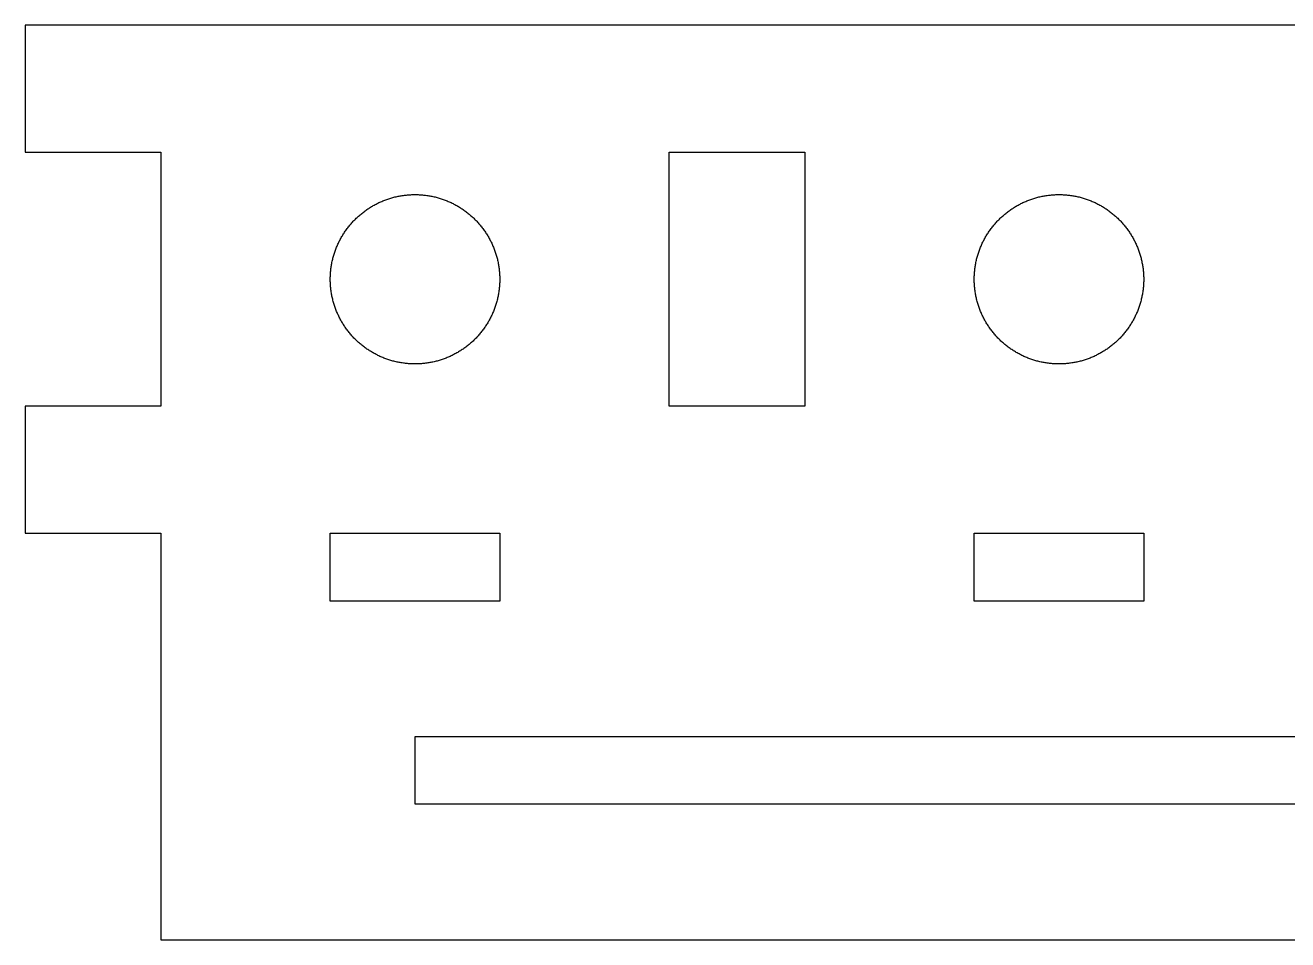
# Model space of a CAD drawing. Header units: metres. Extents: x -160 to 479, y -45 to 506.
# Drawn here: x -160 to -85.5, y 75 to 129 of the extents above; entities that cross this region are included whole.
import ezdxf

# ---------------------------------------------------------------- set-up
doc = ezdxf.new("R2010")
doc.units = ezdxf.units.M

msp = doc.modelspace()

# ---------------------------------------------------------------- linework, layer by layer
for p, q in [((152, 129), (-160, 129)), ((-160, 129), (-160, 121.5)), ((-160, 121.5), (-152, 121.5)), ((-152, 121.5), (-152, 106.5)), ((-122, 106.5), (-122, 121.5)), ((-122, 121.5), (-114, 121.5)), ((-114, 121.5), (-114, 106.5)), ((-139.298, 118.441), (-139.242, 118.469)), ((-139.242, 118.469), (-139.186, 118.497)), ((-139.186, 118.497), (-139.129, 118.524)), ((-139.129, 118.524), (-139.072, 118.551)), ((-139.072, 118.551), (-139.015, 118.576)), ((-139.015, 118.576), (-138.957, 118.601)), ((-138.957, 118.601), (-138.899, 118.625)), ((-138.899, 118.625), (-138.841, 118.649)), ((-138.841, 118.649), (-138.782, 118.672)), ((-138.782, 118.672), (-138.723, 118.694)), ((-138.723, 118.694), (-138.664, 118.715)), ((-138.664, 118.715), (-138.605, 118.735)), ((-138.605, 118.735), (-138.545, 118.755)), ((-138.545, 118.755), (-138.485, 118.774)), ((-138.485, 118.774), (-138.425, 118.793)), ((-138.425, 118.793), (-138.365, 118.81)), ((-138.365, 118.81), (-138.304, 118.827)), ((-138.304, 118.827), (-138.243, 118.843)), ((-138.243, 118.843), (-138.182, 118.858)), ((-138.182, 118.858), (-138.121, 118.873)), ((-138.121, 118.873), (-138.06, 118.886)), ((-138.06, 118.886), (-137.999, 118.899)), ((-137.999, 118.899), (-137.937, 118.911)), ((-137.937, 118.911), (-137.875, 118.923)), ((-137.875, 118.923), (-137.813, 118.933)), ((-137.813, 118.933), (-137.751, 118.943)), ((-137.751, 118.943), (-137.689, 118.952)), ((-137.689, 118.952), (-137.627, 118.961)), ((-137.627, 118.961), (-137.564, 118.968)), ((-137.564, 118.968), (-137.502, 118.975)), ((-137.502, 118.975), (-137.439, 118.981)), ((-137.439, 118.981), (-137.377, 118.986)), ((-137.377, 118.986), (-137.314, 118.99)), ((-137.314, 118.99), (-137.251, 118.994)), ((-137.251, 118.994), (-137.188, 118.996)), ((-137.188, 118.996), (-137.126, 118.998)), ((-137.126, 118.998), (-137.063, 119)), ((-137.063, 119), (-137, 119)), ((-137, 119), (-136.937, 119)), ((-136.937, 119), (-136.874, 118.998)), ((-136.874, 118.998), (-136.812, 118.996)), ((-136.812, 118.996), (-136.749, 118.994)), ((-136.749, 118.994), (-136.686, 118.99)), ((-136.686, 118.99), (-136.623, 118.986)), ((-136.623, 118.986), (-136.561, 118.981)), ((-136.561, 118.981), (-136.498, 118.975)), ((-136.498, 118.975), (-136.436, 118.968)), ((-136.436, 118.968), (-136.373, 118.961)), ((-136.373, 118.961), (-136.311, 118.952)), ((-136.311, 118.952), (-136.249, 118.943)), ((-136.249, 118.943), (-136.187, 118.933)), ((-136.187, 118.933), (-136.125, 118.923)), ((-136.125, 118.923), (-136.063, 118.911)), ((-136.063, 118.911), (-136.001, 118.899)), ((-136.001, 118.899), (-135.94, 118.886)), ((-135.94, 118.886), (-135.879, 118.873)), ((-135.879, 118.873), (-135.818, 118.858)), ((-135.818, 118.858), (-135.757, 118.843)), ((-135.757, 118.843), (-135.696, 118.827)), ((-135.696, 118.827), (-135.635, 118.81)), ((-135.635, 118.81), (-135.575, 118.793)), ((-135.575, 118.793), (-135.515, 118.774)), ((-135.515, 118.774), (-135.455, 118.755)), ((-135.455, 118.755), (-135.395, 118.735)), ((-135.395, 118.735), (-135.336, 118.715)), ((-135.336, 118.715), (-135.277, 118.694)), ((-135.277, 118.694), (-135.218, 118.672)), ((-135.218, 118.672), (-135.159, 118.649)), ((-135.159, 118.649), (-135.101, 118.625)), ((-135.101, 118.625), (-135.043, 118.601)), ((-135.043, 118.601), (-134.985, 118.576)), ((-134.985, 118.576), (-134.928, 118.551)), ((-134.928, 118.551), (-134.871, 118.524)), ((-134.871, 118.524), (-134.814, 118.497)), ((-134.814, 118.497), (-134.758, 118.469)), ((-134.758, 118.469), (-134.702, 118.441)), ((-101.298, 118.441), (-101.242, 118.469)), ((-101.242, 118.469), (-101.186, 118.497)), ((-101.186, 118.497), (-101.129, 118.524)), ((-101.129, 118.524), (-101.072, 118.551)), ((-101.072, 118.551), (-101.015, 118.576)), ((-101.015, 118.576), (-100.957, 118.601)), ((-100.957, 118.601), (-100.899, 118.625)), ((-100.899, 118.625), (-100.841, 118.649)), ((-100.841, 118.649), (-100.782, 118.672)), ((-100.782, 118.672), (-100.723, 118.694)), ((-100.723, 118.694), (-100.664, 118.715)), ((-100.664, 118.715), (-100.605, 118.735)), ((-100.605, 118.735), (-100.545, 118.755)), ((-100.545, 118.755), (-100.485, 118.774)), ((-100.485, 118.774), (-100.425, 118.793)), ((-100.425, 118.793), (-100.365, 118.81)), ((-100.365, 118.81), (-100.304, 118.827)), ((-100.304, 118.827), (-100.243, 118.843)), ((-100.243, 118.843), (-100.182, 118.858)), ((-100.182, 118.858), (-100.121, 118.873)), ((-100.121, 118.873), (-100.06, 118.886)), ((-100.06, 118.886), (-99.9985, 118.899)), ((-99.9985, 118.899), (-99.9369, 118.911)), ((-99.9369, 118.911), (-99.8751, 118.923)), ((-99.8751, 118.923), (-99.8132, 118.933)), ((-99.8132, 118.933), (-99.7511, 118.943)), ((-99.7511, 118.943), (-99.6889, 118.952)), ((-99.6889, 118.952), (-99.6267, 118.961)), ((-99.6267, 118.961), (-99.5643, 118.968)), ((-99.5643, 118.968), (-99.5018, 118.975)), ((-99.5018, 118.975), (-99.4393, 118.981)), ((-99.4393, 118.981), (-99.3766, 118.986)), ((-99.3766, 118.986), (-99.3139, 118.99)), ((-99.3139, 118.99), (-99.2512, 118.994)), ((-99.2512, 118.994), (-99.1884, 118.996)), ((-99.1884, 118.996), (-99.1256, 118.998)), ((-99.1256, 118.998), (-99.0628, 119)), ((-99.0628, 119), (-99, 119)), ((-99, 119), (-98.9372, 119)), ((-98.9372, 119), (-98.8743, 118.998)), ((-98.8743, 118.998), (-98.8115, 118.996)), ((-98.8115, 118.996), (-98.7488, 118.994)), ((-98.7488, 118.994), (-98.686, 118.99)), ((-98.686, 118.99), (-98.6234, 118.986)), ((-98.6234, 118.986), (-98.5607, 118.981)), ((-98.5607, 118.981), (-98.4982, 118.975)), ((-98.4982, 118.975), (-98.4357, 118.968)), ((-98.4357, 118.968), (-98.3733, 118.961)), ((-98.3733, 118.961), (-98.311, 118.952)), ((-98.311, 118.952), (-98.2489, 118.943)), ((-98.2489, 118.943), (-98.1868, 118.933)), ((-98.1868, 118.933), (-98.1249, 118.923)), ((-98.1249, 118.923), (-98.0631, 118.911)), ((-98.0631, 118.911), (-98.0014, 118.899)), ((-98.0014, 118.899), (-97.94, 118.886)), ((-97.94, 118.886), (-97.8786, 118.873)), ((-97.8786, 118.873), (-97.8175, 118.858)), ((-97.8175, 118.858), (-97.7565, 118.843)), ((-97.7565, 118.843), (-97.6958, 118.827)), ((-97.6958, 118.827), (-97.6352, 118.81)), ((-97.6352, 118.81), (-97.5749, 118.793)), ((-97.5749, 118.793), (-97.5148, 118.774)), ((-97.5148, 118.774), (-97.4549, 118.755)), ((-97.4549, 118.755), (-97.3953, 118.735)), ((-97.3953, 118.735), (-97.3359, 118.715)), ((-97.3359, 118.715), (-97.2768, 118.694)), ((-97.2768, 118.694), (-97.2179, 118.672)), ((-97.2179, 118.672), (-97.1594, 118.649)), ((-97.1594, 118.649), (-97.1011, 118.625)), ((-97.1011, 118.625), (-97.0431, 118.601)), ((-97.0431, 118.601), (-96.9855, 118.576)), ((-96.9855, 118.576), (-96.9281, 118.551)), ((-96.9281, 118.551), (-96.8711, 118.524)), ((-96.8711, 118.524), (-96.8144, 118.497)), ((-96.8144, 118.497), (-96.7581, 118.469)), ((-96.7581, 118.469), (-96.7021, 118.441)), ((-140.377, 117.688), (-140.33, 117.73)), ((-140.33, 117.73), (-140.283, 117.771)), ((-140.283, 117.771), (-140.235, 117.812)), ((-140.235, 117.812), (-140.187, 117.853)), ((-140.187, 117.853), (-140.138, 117.892)), ((-140.138, 117.892), (-140.089, 117.931)), ((-140.089, 117.931), (-140.04, 117.97)), ((-140.04, 117.97), (-139.99, 118.008)), ((-139.99, 118.008), (-139.939, 118.045)), ((-139.939, 118.045), (-139.888, 118.082)), ((-139.888, 118.082), (-139.836, 118.118)), ((-139.836, 118.118), (-139.784, 118.153)), ((-139.784, 118.153), (-139.732, 118.188)), ((-139.732, 118.188), (-139.679, 118.222)), ((-139.679, 118.222), (-139.626, 118.255)), ((-139.626, 118.255), (-139.572, 118.288)), ((-139.572, 118.288), (-139.518, 118.32)), ((-139.518, 118.32), (-139.464, 118.351)), ((-139.464, 118.351), (-139.409, 118.382)), ((-139.409, 118.382), (-139.354, 118.411)), ((-139.354, 118.411), (-139.298, 118.441)), ((-134.702, 118.441), (-134.646, 118.411)), ((-134.646, 118.411), (-134.591, 118.382)), ((-134.591, 118.382), (-134.536, 118.351)), ((-134.536, 118.351), (-134.482, 118.32)), ((-134.482, 118.32), (-134.428, 118.288)), ((-134.428, 118.288), (-134.374, 118.255)), ((-134.374, 118.255), (-134.321, 118.222)), ((-134.321, 118.222), (-134.268, 118.188)), ((-134.268, 118.188), (-134.216, 118.153)), ((-134.216, 118.153), (-134.164, 118.118)), ((-134.164, 118.118), (-134.112, 118.082)), ((-134.112, 118.082), (-134.061, 118.045)), ((-134.061, 118.045), (-134.01, 118.008)), ((-134.01, 118.008), (-133.96, 117.97)), ((-133.96, 117.97), (-133.911, 117.931)), ((-133.911, 117.931), (-133.862, 117.892)), ((-133.862, 117.892), (-133.813, 117.853)), ((-133.813, 117.853), (-133.765, 117.812)), ((-133.765, 117.812), (-133.717, 117.771)), ((-133.717, 117.771), (-133.67, 117.73)), ((-133.67, 117.73), (-133.623, 117.688)), ((-102.377, 117.688), (-102.33, 117.73)), ((-102.33, 117.73), (-102.283, 117.771)), ((-102.283, 117.771), (-102.235, 117.812)), ((-102.235, 117.812), (-102.187, 117.853)), ((-102.187, 117.853), (-102.138, 117.892)), ((-102.138, 117.892), (-102.089, 117.931)), ((-102.089, 117.931), (-102.04, 117.97)), ((-102.04, 117.97), (-101.99, 118.008)), ((-101.99, 118.008), (-101.939, 118.045)), ((-101.939, 118.045), (-101.888, 118.082)), ((-101.888, 118.082), (-101.836, 118.118)), ((-101.836, 118.118), (-101.784, 118.153)), ((-101.784, 118.153), (-101.732, 118.188)), ((-101.732, 118.188), (-101.679, 118.222)), ((-101.679, 118.222), (-101.626, 118.255)), ((-101.626, 118.255), (-101.572, 118.288)), ((-101.572, 118.288), (-101.518, 118.32)), ((-101.518, 118.32), (-101.464, 118.351)), ((-101.464, 118.351), (-101.409, 118.382)), ((-101.409, 118.382), (-101.354, 118.411)), ((-101.354, 118.411), (-101.298, 118.441)), ((-96.7021, 118.441), (-96.6465, 118.411)), ((-96.6465, 118.411), (-96.5912, 118.382)), ((-96.5912, 118.382), (-96.5364, 118.351)), ((-96.5364, 118.351), (-96.4819, 118.32)), ((-96.4819, 118.32), (-96.4278, 118.288)), ((-96.4278, 118.288), (-96.3741, 118.255)), ((-96.3741, 118.255), (-96.3209, 118.222)), ((-96.3209, 118.222), (-96.268, 118.188)), ((-96.268, 118.188), (-96.2156, 118.153)), ((-96.2156, 118.153), (-96.1637, 118.118)), ((-96.1637, 118.118), (-96.1121, 118.082)), ((-96.1121, 118.082), (-96.0611, 118.045)), ((-96.0611, 118.045), (-96.0105, 118.008)), ((-96.0105, 118.008), (-95.9603, 117.97)), ((-95.9603, 117.97), (-95.9107, 117.931)), ((-95.9107, 117.931), (-95.8615, 117.892)), ((-95.8615, 117.892), (-95.8129, 117.853)), ((-95.8129, 117.853), (-95.7647, 117.812)), ((-95.7647, 117.812), (-95.7171, 117.771)), ((-95.7171, 117.771), (-95.6699, 117.73)), ((-95.6699, 117.73), (-95.6233, 117.688)), ((-141.045, 116.939), (-141.008, 116.99)), ((-141.008, 116.99), (-140.97, 117.04)), ((-140.97, 117.04), (-140.931, 117.089)), ((-140.931, 117.089), (-140.892, 117.138)), ((-140.892, 117.138), (-140.853, 117.187)), ((-140.853, 117.187), (-140.812, 117.235)), ((-140.812, 117.235), (-140.771, 117.283)), ((-140.771, 117.283), (-140.73, 117.33)), ((-140.73, 117.33), (-140.688, 117.377)), ((-140.688, 117.377), (-140.645, 117.423)), ((-140.645, 117.423), (-140.602, 117.468)), ((-140.602, 117.468), (-140.558, 117.513)), ((-140.558, 117.513), (-140.513, 117.558)), ((-140.513, 117.558), (-140.468, 117.602)), ((-140.468, 117.602), (-140.423, 117.645)), ((-140.423, 117.645), (-140.377, 117.688)), ((-133.623, 117.688), (-133.577, 117.645)), ((-133.577, 117.645), (-133.532, 117.602)), ((-133.532, 117.602), (-133.487, 117.558)), ((-133.487, 117.558), (-133.442, 117.513)), ((-133.442, 117.513), (-133.398, 117.468)), ((-133.398, 117.468), (-133.355, 117.423)), ((-133.355, 117.423), (-133.312, 117.377)), ((-133.312, 117.377), (-133.27, 117.33)), ((-133.27, 117.33), (-133.229, 117.283)), ((-133.229, 117.283), (-133.188, 117.235)), ((-133.188, 117.235), (-133.147, 117.187)), ((-133.147, 117.187), (-133.108, 117.138)), ((-133.108, 117.138), (-133.069, 117.089)), ((-133.069, 117.089), (-133.03, 117.04)), ((-133.03, 117.04), (-132.992, 116.99)), ((-132.992, 116.99), (-132.955, 116.939)), ((-103.045, 116.939), (-103.008, 116.99)), ((-103.008, 116.99), (-102.97, 117.04)), ((-102.97, 117.04), (-102.931, 117.089)), ((-102.931, 117.089), (-102.892, 117.138)), ((-102.892, 117.138), (-102.853, 117.187)), ((-102.853, 117.187), (-102.812, 117.235)), ((-102.812, 117.235), (-102.771, 117.283)), ((-102.771, 117.283), (-102.73, 117.33)), ((-102.73, 117.33), (-102.688, 117.377)), ((-102.688, 117.377), (-102.645, 117.423)), ((-102.645, 117.423), (-102.602, 117.468)), ((-102.602, 117.468), (-102.558, 117.513)), ((-102.558, 117.513), (-102.513, 117.558)), ((-102.513, 117.558), (-102.468, 117.602)), ((-102.468, 117.602), (-102.423, 117.645)), ((-102.423, 117.645), (-102.377, 117.688)), ((-95.6233, 117.688), (-95.5773, 117.645)), ((-95.5773, 117.645), (-95.5317, 117.602)), ((-95.5317, 117.602), (-95.4867, 117.558)), ((-95.4867, 117.558), (-95.4423, 117.513)), ((-95.4423, 117.513), (-95.3985, 117.468)), ((-95.3985, 117.468), (-95.3551, 117.423)), ((-95.3551, 117.423), (-95.3124, 117.377)), ((-95.3124, 117.377), (-95.2703, 117.33)), ((-95.2703, 117.33), (-95.2287, 117.283)), ((-95.2287, 117.283), (-95.1878, 117.235)), ((-95.1878, 117.235), (-95.1474, 117.187)), ((-95.1474, 117.187), (-95.1077, 117.138)), ((-95.1077, 117.138), (-95.0686, 117.089)), ((-95.0686, 117.089), (-95.03, 117.04)), ((-95.03, 117.04), (-94.9922, 116.99)), ((-94.9922, 116.99), (-94.9549, 116.939)), ((-141.497, 116.186), (-141.469, 116.242)), ((-141.469, 116.242), (-141.441, 116.298)), ((-141.441, 116.298), (-141.411, 116.354)), ((-141.411, 116.354), (-141.382, 116.409)), ((-141.382, 116.409), (-141.351, 116.464)), ((-141.351, 116.464), (-141.32, 116.518)), ((-141.32, 116.518), (-141.288, 116.572)), ((-141.288, 116.572), (-141.255, 116.626)), ((-141.255, 116.626), (-141.222, 116.679)), ((-141.222, 116.679), (-141.188, 116.732)), ((-141.188, 116.732), (-141.153, 116.784)), ((-141.153, 116.784), (-141.118, 116.836)), ((-141.118, 116.836), (-141.082, 116.888)), ((-141.082, 116.888), (-141.045, 116.939)), ((-132.955, 116.939), (-132.918, 116.888)), ((-132.918, 116.888), (-132.882, 116.836)), ((-132.882, 116.836), (-132.847, 116.784)), ((-132.847, 116.784), (-132.812, 116.732)), ((-132.812, 116.732), (-132.778, 116.679)), ((-132.778, 116.679), (-132.745, 116.626)), ((-132.745, 116.626), (-132.712, 116.572)), ((-132.712, 116.572), (-132.68, 116.518)), ((-132.68, 116.518), (-132.649, 116.464)), ((-132.649, 116.464), (-132.618, 116.409)), ((-132.618, 116.409), (-132.589, 116.354)), ((-132.589, 116.354), (-132.559, 116.298)), ((-132.559, 116.298), (-132.531, 116.242)), ((-132.531, 116.242), (-132.503, 116.186)), ((-103.497, 116.186), (-103.469, 116.242)), ((-103.469, 116.242), (-103.441, 116.298)), ((-103.441, 116.298), (-103.411, 116.354)), ((-103.411, 116.354), (-103.382, 116.409)), ((-103.382, 116.409), (-103.351, 116.464)), ((-103.351, 116.464), (-103.32, 116.518)), ((-103.32, 116.518), (-103.288, 116.572)), ((-103.288, 116.572), (-103.255, 116.626)), ((-103.255, 116.626), (-103.222, 116.679)), ((-103.222, 116.679), (-103.188, 116.732)), ((-103.188, 116.732), (-103.153, 116.784)), ((-103.153, 116.784), (-103.118, 116.836)), ((-103.118, 116.836), (-103.082, 116.888)), ((-103.082, 116.888), (-103.045, 116.939)), ((-94.9549, 116.939), (-94.9183, 116.888)), ((-94.9183, 116.888), (-94.8823, 116.836)), ((-94.8823, 116.836), (-94.847, 116.784)), ((-94.847, 116.784), (-94.8123, 116.732)), ((-94.8123, 116.732), (-94.7784, 116.679)), ((-94.7784, 116.679), (-94.745, 116.626)), ((-94.745, 116.626), (-94.7124, 116.572)), ((-94.7124, 116.572), (-94.6804, 116.518)), ((-94.6804, 116.518), (-94.6491, 116.464)), ((-94.6491, 116.464), (-94.6185, 116.409)), ((-94.6185, 116.409), (-94.5885, 116.354)), ((-94.5885, 116.354), (-94.5593, 116.298)), ((-94.5593, 116.298), (-94.5308, 116.242)), ((-94.5308, 116.242), (-94.503, 116.186)), ((-141.793, 115.425), (-141.774, 115.485)), ((-141.774, 115.485), (-141.755, 115.545)), ((-141.755, 115.545), (-141.735, 115.605)), ((-141.735, 115.605), (-141.715, 115.664)), ((-141.715, 115.664), (-141.694, 115.723)), ((-141.694, 115.723), (-141.672, 115.782)), ((-141.672, 115.782), (-141.649, 115.841)), ((-141.649, 115.841), (-141.625, 115.899)), ((-141.625, 115.899), (-141.601, 115.957)), ((-141.601, 115.957), (-141.576, 116.015)), ((-141.576, 116.015), (-141.551, 116.072)), ((-141.551, 116.072), (-141.524, 116.129)), ((-141.524, 116.129), (-141.497, 116.186)), ((-132.503, 116.186), (-132.476, 116.129)), ((-132.476, 116.129), (-132.449, 116.072)), ((-132.449, 116.072), (-132.424, 116.015)), ((-132.424, 116.015), (-132.399, 115.957)), ((-132.399, 115.957), (-132.375, 115.899)), ((-132.375, 115.899), (-132.351, 115.841)), ((-132.351, 115.841), (-132.328, 115.782)), ((-132.328, 115.782), (-132.306, 115.723)), ((-132.306, 115.723), (-132.285, 115.664)), ((-132.285, 115.664), (-132.264, 115.605)), ((-132.264, 115.605), (-132.245, 115.545)), ((-132.245, 115.545), (-132.226, 115.485)), ((-132.226, 115.485), (-132.207, 115.425)), ((-103.793, 115.425), (-103.774, 115.485)), ((-103.774, 115.485), (-103.755, 115.545)), ((-103.755, 115.545), (-103.735, 115.605)), ((-103.735, 115.605), (-103.715, 115.664)), ((-103.715, 115.664), (-103.694, 115.723)), ((-103.694, 115.723), (-103.672, 115.782)), ((-103.672, 115.782), (-103.649, 115.841)), ((-103.649, 115.841), (-103.625, 115.899)), ((-103.625, 115.899), (-103.601, 115.957)), ((-103.601, 115.957), (-103.576, 116.015)), ((-103.576, 116.015), (-103.551, 116.072)), ((-103.551, 116.072), (-103.524, 116.129)), ((-103.524, 116.129), (-103.497, 116.186)), ((-94.503, 116.186), (-94.4759, 116.129)), ((-94.4759, 116.129), (-94.4495, 116.072)), ((-94.4495, 116.072), (-94.4238, 116.015)), ((-94.4238, 116.015), (-94.3988, 115.957)), ((-94.3988, 115.957), (-94.3746, 115.899)), ((-94.3746, 115.899), (-94.3511, 115.841)), ((-94.3511, 115.841), (-94.3284, 115.782)), ((-94.3284, 115.782), (-94.3063, 115.723)), ((-94.3063, 115.723), (-94.285, 115.664)), ((-94.285, 115.664), (-94.2645, 115.605)), ((-94.2645, 115.605), (-94.2447, 115.545)), ((-94.2447, 115.545), (-94.2257, 115.485)), ((-94.2257, 115.485), (-94.2074, 115.425)), ((-141.952, 114.689), (-141.943, 114.751)), ((-141.943, 114.751), (-141.933, 114.813)), ((-141.933, 114.813), (-141.923, 114.875)), ((-141.923, 114.875), (-141.911, 114.937)), ((-141.911, 114.937), (-141.899, 114.999)), ((-141.899, 114.999), (-141.886, 115.06)), ((-141.886, 115.06), (-141.873, 115.121)), ((-141.873, 115.121), (-141.858, 115.182)), ((-141.858, 115.182), (-141.843, 115.243)), ((-141.843, 115.243), (-141.827, 115.304)), ((-141.827, 115.304), (-141.81, 115.365)), ((-141.81, 115.365), (-141.793, 115.425)), ((-132.207, 115.425), (-132.19, 115.365)), ((-132.19, 115.365), (-132.173, 115.304)), ((-132.173, 115.304), (-132.157, 115.243)), ((-132.157, 115.243), (-132.142, 115.182)), ((-132.142, 115.182), (-132.127, 115.121)), ((-132.127, 115.121), (-132.114, 115.06)), ((-132.114, 115.06), (-132.101, 114.999)), ((-132.101, 114.999), (-132.089, 114.937)), ((-132.089, 114.937), (-132.077, 114.875)), ((-132.077, 114.875), (-132.067, 114.813)), ((-132.067, 114.813), (-132.057, 114.751)), ((-132.057, 114.751), (-132.048, 114.689)), ((-103.952, 114.689), (-103.943, 114.751)), ((-103.943, 114.751), (-103.933, 114.813)), ((-103.933, 114.813), (-103.923, 114.875)), ((-103.923, 114.875), (-103.911, 114.937)), ((-103.911, 114.937), (-103.899, 114.999)), ((-103.899, 114.999), (-103.886, 115.06)), ((-103.886, 115.06), (-103.873, 115.121)), ((-103.873, 115.121), (-103.858, 115.182)), ((-103.858, 115.182), (-103.843, 115.243)), ((-103.843, 115.243), (-103.827, 115.304)), ((-103.827, 115.304), (-103.81, 115.365)), ((-103.81, 115.365), (-103.793, 115.425)), ((-94.2074, 115.425), (-94.1898, 115.365)), ((-94.1898, 115.365), (-94.1731, 115.304)), ((-94.1731, 115.304), (-94.1571, 115.243)), ((-94.1571, 115.243), (-94.1418, 115.182)), ((-94.1418, 115.182), (-94.1274, 115.121)), ((-94.1274, 115.121), (-94.1136, 115.06)), ((-94.1136, 115.06), (-94.1007, 114.999)), ((-94.1007, 114.999), (-94.0886, 114.937)), ((-94.0886, 114.937), (-94.0772, 114.875)), ((-94.0772, 114.875), (-94.0666, 114.813)), ((-94.0666, 114.813), (-94.0567, 114.751)), ((-94.0567, 114.751), (-94.0477, 114.689)), ((-142, 114.063), (-141.998, 114.126)), ((-142, 114), (-142, 114.063)), ((-142, 113.937), (-142, 114)), ((-141.998, 114.126), (-141.996, 114.188)), ((-141.996, 114.188), (-141.994, 114.251)), ((-141.994, 114.251), (-141.99, 114.314)), ((-141.99, 114.314), (-141.986, 114.377)), ((-141.986, 114.377), (-141.981, 114.439)), ((-141.981, 114.439), (-141.975, 114.502)), ((-141.975, 114.502), (-141.968, 114.564)), ((-141.968, 114.564), (-141.961, 114.627)), ((-141.961, 114.627), (-141.952, 114.689)), ((-132.048, 114.689), (-132.039, 114.627)), ((-132.039, 114.627), (-132.032, 114.564)), ((-132.032, 114.564), (-132.025, 114.502)), ((-132.025, 114.502), (-132.019, 114.439)), ((-132.019, 114.439), (-132.014, 114.377)), ((-132.014, 114.377), (-132.01, 114.314)), ((-132.01, 114.314), (-132.006, 114.251)), ((-132.006, 114.251), (-132.004, 114.188)), ((-132.004, 114.188), (-132.002, 114.126)), ((-132.002, 114.126), (-132, 114.063)), ((-132, 114.063), (-132, 114)), ((-132, 114), (-132, 113.937)), ((-104, 114.063), (-103.998, 114.126)), ((-104, 114), (-104, 114.063)), ((-104, 113.937), (-104, 114)), ((-103.998, 114.126), (-103.996, 114.188)), ((-103.996, 114.188), (-103.994, 114.251)), ((-103.994, 114.251), (-103.99, 114.314)), ((-103.99, 114.314), (-103.986, 114.377)), ((-103.986, 114.377), (-103.981, 114.439)), ((-103.981, 114.439), (-103.975, 114.502)), ((-103.975, 114.502), (-103.968, 114.564)), ((-103.968, 114.564), (-103.961, 114.627)), ((-103.961, 114.627), (-103.952, 114.689)), ((-94.0477, 114.689), (-94.0394, 114.627)), ((-94.0394, 114.627), (-94.0319, 114.564)), ((-94.0319, 114.564), (-94.0252, 114.502)), ((-94.0252, 114.502), (-94.0193, 114.439)), ((-94.0193, 114.439), (-94.0142, 114.377)), ((-94.0142, 114.377), (-94.0099, 114.314)), ((-94.0099, 114.314), (-94.0063, 114.251)), ((-94.0063, 114.251), (-94.0035, 114.188)), ((-94.0035, 114.188), (-94.0016, 114.126)), ((-94.0016, 114.126), (-94.0004, 114.063)), ((-94.0004, 114.063), (-94, 114)), ((-94, 114), (-94.0004, 113.937)), ((-141.998, 113.874), (-142, 113.937)), ((-141.996, 113.812), (-141.998, 113.874)), ((-141.994, 113.749), (-141.996, 113.812)), ((-141.99, 113.686), (-141.994, 113.749)), ((-141.986, 113.623), (-141.99, 113.686)), ((-141.981, 113.561), (-141.986, 113.623)), ((-141.975, 113.498), (-141.981, 113.561)), ((-141.968, 113.436), (-141.975, 113.498)), ((-141.961, 113.373), (-141.968, 113.436)), ((-141.952, 113.311), (-141.961, 113.373)), ((-141.943, 113.249), (-141.952, 113.311)), ((-141.933, 113.187), (-141.943, 113.249)), ((-132.057, 113.249), (-132.067, 113.187)), ((-132.048, 113.311), (-132.057, 113.249)), ((-132.039, 113.373), (-132.048, 113.311)), ((-132.032, 113.436), (-132.039, 113.373)), ((-132.025, 113.498), (-132.032, 113.436)), ((-132.019, 113.561), (-132.025, 113.498)), ((-132.014, 113.623), (-132.019, 113.561)), ((-132.01, 113.686), (-132.014, 113.623)), ((-132.006, 113.749), (-132.01, 113.686)), ((-132.004, 113.812), (-132.006, 113.749)), ((-132.002, 113.874), (-132.004, 113.812)), ((-132, 113.937), (-132.002, 113.874)), ((-103.998, 113.874), (-104, 113.937)), ((-103.996, 113.812), (-103.998, 113.874)), ((-103.994, 113.749), (-103.996, 113.812)), ((-103.99, 113.686), (-103.994, 113.749)), ((-103.986, 113.623), (-103.99, 113.686)), ((-103.981, 113.561), (-103.986, 113.623)), ((-103.975, 113.498), (-103.981, 113.561)), ((-103.968, 113.436), (-103.975, 113.498)), ((-103.961, 113.373), (-103.968, 113.436)), ((-103.952, 113.311), (-103.961, 113.373)), ((-103.943, 113.249), (-103.952, 113.311)), ((-103.933, 113.187), (-103.943, 113.249)), ((-94.0567, 113.249), (-94.0666, 113.187)), ((-94.0477, 113.311), (-94.0567, 113.249)), ((-94.0394, 113.373), (-94.0477, 113.311)), ((-94.0319, 113.436), (-94.0394, 113.373)), ((-94.0252, 113.498), (-94.0319, 113.436)), ((-94.0193, 113.561), (-94.0252, 113.498)), ((-94.0142, 113.623), (-94.0193, 113.561)), ((-94.0099, 113.686), (-94.0142, 113.623)), ((-94.0063, 113.749), (-94.0099, 113.686)), ((-94.0035, 113.812), (-94.0063, 113.749)), ((-94.0016, 113.874), (-94.0035, 113.812)), ((-94.0004, 113.937), (-94.0016, 113.874)), ((-141.923, 113.125), (-141.933, 113.187)), ((-141.911, 113.063), (-141.923, 113.125)), ((-141.899, 113.001), (-141.911, 113.063)), ((-141.886, 112.94), (-141.899, 113.001)), ((-141.873, 112.879), (-141.886, 112.94)), ((-141.858, 112.818), (-141.873, 112.879)), ((-141.843, 112.757), (-141.858, 112.818)), ((-141.827, 112.696), (-141.843, 112.757)), ((-141.81, 112.635), (-141.827, 112.696)), ((-141.793, 112.575), (-141.81, 112.635)), ((-141.774, 112.515), (-141.793, 112.575)), ((-141.755, 112.455), (-141.774, 112.515)), ((-132.226, 112.515), (-132.245, 112.455)), ((-132.207, 112.575), (-132.226, 112.515)), ((-132.19, 112.635), (-132.207, 112.575)), ((-132.173, 112.696), (-132.19, 112.635)), ((-132.157, 112.757), (-132.173, 112.696)), ((-132.142, 112.818), (-132.157, 112.757)), ((-132.127, 112.879), (-132.142, 112.818)), ((-132.114, 112.94), (-132.127, 112.879)), ((-132.101, 113.001), (-132.114, 112.94)), ((-132.089, 113.063), (-132.101, 113.001)), ((-132.077, 113.125), (-132.089, 113.063)), ((-132.067, 113.187), (-132.077, 113.125)), ((-103.923, 113.125), (-103.933, 113.187)), ((-103.911, 113.063), (-103.923, 113.125)), ((-103.899, 113.001), (-103.911, 113.063)), ((-103.886, 112.94), (-103.899, 113.001)), ((-103.873, 112.879), (-103.886, 112.94)), ((-103.858, 112.818), (-103.873, 112.879)), ((-103.843, 112.757), (-103.858, 112.818)), ((-103.827, 112.696), (-103.843, 112.757)), ((-103.81, 112.635), (-103.827, 112.696)), ((-103.793, 112.575), (-103.81, 112.635)), ((-103.774, 112.515), (-103.793, 112.575)), ((-103.755, 112.455), (-103.774, 112.515)), ((-94.2257, 112.515), (-94.2447, 112.455)), ((-94.2074, 112.575), (-94.2257, 112.515)), ((-94.1898, 112.635), (-94.2074, 112.575)), ((-94.1731, 112.696), (-94.1898, 112.635)), ((-94.1571, 112.757), (-94.1731, 112.696)), ((-94.1418, 112.818), (-94.1571, 112.757)), ((-94.1274, 112.879), (-94.1418, 112.818)), ((-94.1136, 112.94), (-94.1274, 112.879)), ((-94.1007, 113.001), (-94.1136, 112.94)), ((-94.0886, 113.063), (-94.1007, 113.001)), ((-94.0772, 113.125), (-94.0886, 113.063)), ((-94.0666, 113.187), (-94.0772, 113.125)), ((-141.735, 112.395), (-141.755, 112.455)), ((-141.715, 112.336), (-141.735, 112.395)), ((-141.694, 112.277), (-141.715, 112.336)), ((-141.672, 112.218), (-141.694, 112.277)), ((-141.649, 112.159), (-141.672, 112.218)), ((-141.625, 112.101), (-141.649, 112.159)), ((-141.601, 112.043), (-141.625, 112.101)), ((-141.576, 111.985), (-141.601, 112.043)), ((-141.551, 111.928), (-141.576, 111.985)), ((-141.524, 111.871), (-141.551, 111.928)), ((-141.497, 111.814), (-141.524, 111.871)), ((-141.469, 111.758), (-141.497, 111.814)), ((-141.441, 111.702), (-141.469, 111.758)), ((-132.531, 111.758), (-132.559, 111.702)), ((-132.503, 111.814), (-132.531, 111.758)), ((-132.476, 111.871), (-132.503, 111.814)), ((-132.449, 111.928), (-132.476, 111.871)), ((-132.424, 111.985), (-132.449, 111.928)), ((-132.399, 112.043), (-132.424, 111.985)), ((-132.375, 112.101), (-132.399, 112.043)), ((-132.351, 112.159), (-132.375, 112.101)), ((-132.328, 112.218), (-132.351, 112.159)), ((-132.306, 112.277), (-132.328, 112.218)), ((-132.285, 112.336), (-132.306, 112.277)), ((-132.264, 112.395), (-132.285, 112.336)), ((-132.245, 112.455), (-132.264, 112.395)), ((-103.735, 112.395), (-103.755, 112.455)), ((-103.715, 112.336), (-103.735, 112.395)), ((-103.694, 112.277), (-103.715, 112.336)), ((-103.672, 112.218), (-103.694, 112.277)), ((-103.649, 112.159), (-103.672, 112.218)), ((-103.625, 112.101), (-103.649, 112.159)), ((-103.601, 112.043), (-103.625, 112.101)), ((-103.576, 111.985), (-103.601, 112.043)), ((-103.551, 111.928), (-103.576, 111.985)), ((-103.524, 111.871), (-103.551, 111.928)), ((-103.497, 111.814), (-103.524, 111.871)), ((-103.469, 111.758), (-103.497, 111.814)), ((-103.441, 111.702), (-103.469, 111.758)), ((-94.5308, 111.758), (-94.5593, 111.702)), ((-94.503, 111.814), (-94.5308, 111.758)), ((-94.4759, 111.871), (-94.503, 111.814)), ((-94.4495, 111.928), (-94.4759, 111.871)), ((-94.4238, 111.985), (-94.4495, 111.928)), ((-94.3988, 112.043), (-94.4238, 111.985)), ((-94.3746, 112.101), (-94.3988, 112.043)), ((-94.3511, 112.159), (-94.3746, 112.101)), ((-94.3284, 112.218), (-94.3511, 112.159)), ((-94.3063, 112.277), (-94.3284, 112.218)), ((-94.285, 112.336), (-94.3063, 112.277)), ((-94.2645, 112.395), (-94.285, 112.336)), ((-94.2447, 112.455), (-94.2645, 112.395)), ((-141.411, 111.646), (-141.441, 111.702)), ((-141.382, 111.591), (-141.411, 111.646)), ((-141.351, 111.536), (-141.382, 111.591)), ((-141.32, 111.482), (-141.351, 111.536)), ((-141.288, 111.428), (-141.32, 111.482)), ((-141.255, 111.374), (-141.288, 111.428)), ((-141.222, 111.321), (-141.255, 111.374)), ((-141.188, 111.268), (-141.222, 111.321)), ((-141.153, 111.216), (-141.188, 111.268)), ((-141.118, 111.164), (-141.153, 111.216)), ((-141.082, 111.112), (-141.118, 111.164)), ((-141.045, 111.061), (-141.082, 111.112)), ((-141.008, 111.01), (-141.045, 111.061)), ((-140.97, 110.96), (-141.008, 111.01)), ((-132.992, 111.01), (-133.03, 110.96)), ((-132.955, 111.061), (-132.992, 111.01)), ((-132.918, 111.112), (-132.955, 111.061)), ((-132.882, 111.164), (-132.918, 111.112)), ((-132.847, 111.216), (-132.882, 111.164)), ((-132.812, 111.268), (-132.847, 111.216)), ((-132.778, 111.321), (-132.812, 111.268)), ((-132.745, 111.374), (-132.778, 111.321)), ((-132.712, 111.428), (-132.745, 111.374)), ((-132.68, 111.482), (-132.712, 111.428)), ((-132.649, 111.536), (-132.68, 111.482)), ((-132.618, 111.591), (-132.649, 111.536)), ((-132.589, 111.646), (-132.618, 111.591)), ((-132.559, 111.702), (-132.589, 111.646)), ((-103.411, 111.646), (-103.441, 111.702)), ((-103.382, 111.591), (-103.411, 111.646)), ((-103.351, 111.536), (-103.382, 111.591)), ((-103.32, 111.482), (-103.351, 111.536)), ((-103.288, 111.428), (-103.32, 111.482)), ((-103.255, 111.374), (-103.288, 111.428)), ((-103.222, 111.321), (-103.255, 111.374)), ((-103.188, 111.268), (-103.222, 111.321)), ((-103.153, 111.216), (-103.188, 111.268)), ((-103.118, 111.164), (-103.153, 111.216)), ((-103.082, 111.112), (-103.118, 111.164)), ((-103.045, 111.061), (-103.082, 111.112)), ((-103.008, 111.01), (-103.045, 111.061)), ((-102.97, 110.96), (-103.008, 111.01)), ((-94.9922, 111.01), (-95.03, 110.96)), ((-94.9549, 111.061), (-94.9922, 111.01)), ((-94.9183, 111.112), (-94.9549, 111.061)), ((-94.8823, 111.164), (-94.9183, 111.112)), ((-94.847, 111.216), (-94.8823, 111.164)), ((-94.8123, 111.268), (-94.847, 111.216)), ((-94.7784, 111.321), (-94.8123, 111.268)), ((-94.745, 111.374), (-94.7784, 111.321)), ((-94.7124, 111.428), (-94.745, 111.374)), ((-94.6804, 111.482), (-94.7124, 111.428)), ((-94.6491, 111.536), (-94.6804, 111.482)), ((-94.6185, 111.591), (-94.6491, 111.536)), ((-94.5885, 111.646), (-94.6185, 111.591)), ((-94.5593, 111.702), (-94.5885, 111.646)), ((-140.931, 110.911), (-140.97, 110.96)), ((-140.892, 110.862), (-140.931, 110.911)), ((-140.853, 110.813), (-140.892, 110.862)), ((-140.812, 110.765), (-140.853, 110.813)), ((-140.771, 110.717), (-140.812, 110.765)), ((-140.73, 110.67), (-140.771, 110.717)), ((-140.688, 110.623), (-140.73, 110.67)), ((-140.645, 110.577), (-140.688, 110.623)), ((-140.602, 110.532), (-140.645, 110.577)), ((-140.558, 110.487), (-140.602, 110.532)), ((-140.513, 110.442), (-140.558, 110.487)), ((-140.468, 110.398), (-140.513, 110.442)), ((-140.423, 110.355), (-140.468, 110.398)), ((-140.377, 110.312), (-140.423, 110.355)), ((-140.33, 110.27), (-140.377, 110.312)), ((-140.283, 110.229), (-140.33, 110.27)), ((-133.67, 110.27), (-133.717, 110.229)), ((-133.623, 110.312), (-133.67, 110.27)), ((-133.577, 110.355), (-133.623, 110.312)), ((-133.532, 110.398), (-133.577, 110.355)), ((-133.487, 110.442), (-133.532, 110.398)), ((-133.442, 110.487), (-133.487, 110.442)), ((-133.398, 110.532), (-133.442, 110.487)), ((-133.355, 110.577), (-133.398, 110.532)), ((-133.312, 110.623), (-133.355, 110.577)), ((-133.27, 110.67), (-133.312, 110.623)), ((-133.229, 110.717), (-133.27, 110.67)), ((-133.188, 110.765), (-133.229, 110.717)), ((-133.147, 110.813), (-133.188, 110.765)), ((-133.108, 110.862), (-133.147, 110.813)), ((-133.069, 110.911), (-133.108, 110.862)), ((-133.03, 110.96), (-133.069, 110.911)), ((-102.931, 110.911), (-102.97, 110.96)), ((-102.892, 110.862), (-102.931, 110.911)), ((-102.853, 110.813), (-102.892, 110.862)), ((-102.812, 110.765), (-102.853, 110.813)), ((-102.771, 110.717), (-102.812, 110.765)), ((-102.73, 110.67), (-102.771, 110.717)), ((-102.688, 110.623), (-102.73, 110.67)), ((-102.645, 110.577), (-102.688, 110.623)), ((-102.602, 110.532), (-102.645, 110.577)), ((-102.558, 110.487), (-102.602, 110.532)), ((-102.513, 110.442), (-102.558, 110.487)), ((-102.468, 110.398), (-102.513, 110.442)), ((-102.423, 110.355), (-102.468, 110.398)), ((-102.377, 110.312), (-102.423, 110.355)), ((-102.33, 110.27), (-102.377, 110.312)), ((-102.283, 110.229), (-102.33, 110.27)), ((-95.6699, 110.27), (-95.7171, 110.229)), ((-95.6233, 110.312), (-95.6699, 110.27)), ((-95.5773, 110.355), (-95.6233, 110.312)), ((-95.5317, 110.398), (-95.5773, 110.355)), ((-95.4867, 110.442), (-95.5317, 110.398)), ((-95.4423, 110.487), (-95.4867, 110.442)), ((-95.3985, 110.532), (-95.4423, 110.487)), ((-95.3551, 110.577), (-95.3985, 110.532)), ((-95.3124, 110.623), (-95.3551, 110.577)), ((-95.2703, 110.67), (-95.3124, 110.623)), ((-95.2287, 110.717), (-95.2703, 110.67)), ((-95.1878, 110.765), (-95.2287, 110.717)), ((-95.1474, 110.813), (-95.1878, 110.765)), ((-95.1077, 110.862), (-95.1474, 110.813)), ((-95.0686, 110.911), (-95.1077, 110.862)), ((-95.03, 110.96), (-95.0686, 110.911)), ((-140.235, 110.188), (-140.283, 110.229)), ((-140.187, 110.147), (-140.235, 110.188)), ((-140.138, 110.108), (-140.187, 110.147)), ((-140.089, 110.069), (-140.138, 110.108)), ((-140.04, 110.03), (-140.089, 110.069)), ((-139.99, 109.992), (-140.04, 110.03)), ((-139.939, 109.955), (-139.99, 109.992)), ((-139.888, 109.918), (-139.939, 109.955)), ((-139.836, 109.882), (-139.888, 109.918)), ((-139.784, 109.847), (-139.836, 109.882)), ((-139.732, 109.812), (-139.784, 109.847)), ((-139.679, 109.778), (-139.732, 109.812)), ((-139.626, 109.745), (-139.679, 109.778)), ((-139.572, 109.712), (-139.626, 109.745)), ((-139.518, 109.68), (-139.572, 109.712)), ((-139.464, 109.649), (-139.518, 109.68)), ((-139.409, 109.618), (-139.464, 109.649)), ((-139.354, 109.589), (-139.409, 109.618)), ((-139.298, 109.559), (-139.354, 109.589)), ((-139.242, 109.531), (-139.298, 109.559)), ((-139.186, 109.503), (-139.242, 109.531)), ((-134.758, 109.531), (-134.814, 109.503)), ((-134.702, 109.559), (-134.758, 109.531)), ((-134.646, 109.589), (-134.702, 109.559)), ((-134.591, 109.618), (-134.646, 109.589)), ((-134.536, 109.649), (-134.591, 109.618)), ((-134.482, 109.68), (-134.536, 109.649)), ((-134.428, 109.712), (-134.482, 109.68)), ((-134.374, 109.745), (-134.428, 109.712)), ((-134.321, 109.778), (-134.374, 109.745)), ((-134.268, 109.812), (-134.321, 109.778)), ((-134.216, 109.847), (-134.268, 109.812)), ((-134.164, 109.882), (-134.216, 109.847)), ((-134.112, 109.918), (-134.164, 109.882)), ((-134.061, 109.955), (-134.112, 109.918)), ((-134.01, 109.992), (-134.061, 109.955)), ((-133.96, 110.03), (-134.01, 109.992)), ((-133.911, 110.069), (-133.96, 110.03)), ((-133.862, 110.108), (-133.911, 110.069)), ((-133.813, 110.147), (-133.862, 110.108)), ((-133.765, 110.188), (-133.813, 110.147)), ((-133.717, 110.229), (-133.765, 110.188)), ((-102.235, 110.188), (-102.283, 110.229)), ((-102.187, 110.147), (-102.235, 110.188)), ((-102.138, 110.108), (-102.187, 110.147)), ((-102.089, 110.069), (-102.138, 110.108)), ((-102.04, 110.03), (-102.089, 110.069)), ((-101.99, 109.992), (-102.04, 110.03)), ((-101.939, 109.955), (-101.99, 109.992)), ((-101.888, 109.918), (-101.939, 109.955)), ((-101.836, 109.882), (-101.888, 109.918)), ((-101.784, 109.847), (-101.836, 109.882)), ((-101.732, 109.812), (-101.784, 109.847)), ((-101.679, 109.778), (-101.732, 109.812)), ((-101.626, 109.745), (-101.679, 109.778)), ((-101.572, 109.712), (-101.626, 109.745)), ((-101.518, 109.68), (-101.572, 109.712)), ((-101.464, 109.649), (-101.518, 109.68)), ((-101.409, 109.618), (-101.464, 109.649)), ((-101.354, 109.589), (-101.409, 109.618)), ((-101.298, 109.559), (-101.354, 109.589)), ((-101.242, 109.531), (-101.298, 109.559)), ((-101.186, 109.503), (-101.242, 109.531)), ((-96.7581, 109.531), (-96.8144, 109.503)), ((-96.7021, 109.559), (-96.7581, 109.531)), ((-96.6465, 109.589), (-96.7021, 109.559)), ((-96.5912, 109.618), (-96.6465, 109.589)), ((-96.5364, 109.649), (-96.5912, 109.618)), ((-96.4819, 109.68), (-96.5364, 109.649)), ((-96.4278, 109.712), (-96.4819, 109.68)), ((-96.3741, 109.745), (-96.4278, 109.712)), ((-96.3209, 109.778), (-96.3741, 109.745)), ((-96.268, 109.812), (-96.3209, 109.778)), ((-96.2156, 109.847), (-96.268, 109.812)), ((-96.1637, 109.882), (-96.2156, 109.847)), ((-96.1121, 109.918), (-96.1637, 109.882)), ((-96.0611, 109.955), (-96.1121, 109.918)), ((-96.0105, 109.992), (-96.0611, 109.955)), ((-95.9603, 110.03), (-96.0105, 109.992)), ((-95.9107, 110.069), (-95.9603, 110.03)), ((-95.8615, 110.108), (-95.9107, 110.069)), ((-95.8129, 110.147), (-95.8615, 110.108)), ((-95.7647, 110.188), (-95.8129, 110.147)), ((-95.7171, 110.229), (-95.7647, 110.188)), ((-139.129, 109.476), (-139.186, 109.503)), ((-139.072, 109.449), (-139.129, 109.476)), ((-139.015, 109.424), (-139.072, 109.449)), ((-138.957, 109.399), (-139.015, 109.424)), ((-138.899, 109.375), (-138.957, 109.399)), ((-138.841, 109.351), (-138.899, 109.375)), ((-138.782, 109.328), (-138.841, 109.351)), ((-138.723, 109.306), (-138.782, 109.328)), ((-138.664, 109.285), (-138.723, 109.306)), ((-138.605, 109.265), (-138.664, 109.285)), ((-138.545, 109.245), (-138.605, 109.265)), ((-138.485, 109.226), (-138.545, 109.245)), ((-138.425, 109.207), (-138.485, 109.226)), ((-138.365, 109.19), (-138.425, 109.207)), ((-138.304, 109.173), (-138.365, 109.19)), ((-138.243, 109.157), (-138.304, 109.173)), ((-138.182, 109.142), (-138.243, 109.157)), ((-138.121, 109.127), (-138.182, 109.142)), ((-138.06, 109.114), (-138.121, 109.127)), ((-137.999, 109.101), (-138.06, 109.114)), ((-137.937, 109.089), (-137.999, 109.101)), ((-137.875, 109.077), (-137.937, 109.089)), ((-137.813, 109.067), (-137.875, 109.077)), ((-137.751, 109.057), (-137.813, 109.067)), ((-137.689, 109.048), (-137.751, 109.057)), ((-137.627, 109.039), (-137.689, 109.048)), ((-137.564, 109.032), (-137.627, 109.039)), ((-137.502, 109.025), (-137.564, 109.032)), ((-137.439, 109.019), (-137.502, 109.025)), ((-137.377, 109.014), (-137.439, 109.019)), ((-137.314, 109.01), (-137.377, 109.014)), ((-137.251, 109.006), (-137.314, 109.01)), ((-137.188, 109.004), (-137.251, 109.006)), ((-137.126, 109.002), (-137.188, 109.004)), ((-137.063, 109), (-137.126, 109.002)), ((-137, 109), (-137.063, 109)), ((-136.937, 109), (-137, 109)), ((-136.874, 109.002), (-136.937, 109)), ((-136.812, 109.004), (-136.874, 109.002)), ((-136.749, 109.006), (-136.812, 109.004)), ((-136.686, 109.01), (-136.749, 109.006)), ((-136.623, 109.014), (-136.686, 109.01)), ((-136.561, 109.019), (-136.623, 109.014)), ((-136.498, 109.025), (-136.561, 109.019)), ((-136.436, 109.032), (-136.498, 109.025)), ((-136.373, 109.039), (-136.436, 109.032)), ((-136.311, 109.048), (-136.373, 109.039)), ((-136.249, 109.057), (-136.311, 109.048)), ((-136.187, 109.067), (-136.249, 109.057)), ((-136.125, 109.077), (-136.187, 109.067)), ((-136.063, 109.089), (-136.125, 109.077)), ((-136.001, 109.101), (-136.063, 109.089)), ((-135.94, 109.114), (-136.001, 109.101)), ((-135.879, 109.127), (-135.94, 109.114)), ((-135.818, 109.142), (-135.879, 109.127)), ((-135.757, 109.157), (-135.818, 109.142)), ((-135.696, 109.173), (-135.757, 109.157)), ((-135.635, 109.19), (-135.696, 109.173)), ((-135.575, 109.207), (-135.635, 109.19)), ((-135.515, 109.226), (-135.575, 109.207)), ((-135.455, 109.245), (-135.515, 109.226)), ((-135.395, 109.265), (-135.455, 109.245)), ((-135.336, 109.285), (-135.395, 109.265)), ((-135.277, 109.306), (-135.336, 109.285)), ((-135.218, 109.328), (-135.277, 109.306)), ((-135.159, 109.351), (-135.218, 109.328)), ((-135.101, 109.375), (-135.159, 109.351)), ((-135.043, 109.399), (-135.101, 109.375)), ((-134.985, 109.424), (-135.043, 109.399)), ((-134.928, 109.449), (-134.985, 109.424)), ((-134.871, 109.476), (-134.928, 109.449)), ((-134.814, 109.503), (-134.871, 109.476)), ((-101.129, 109.476), (-101.186, 109.503)), ((-101.072, 109.449), (-101.129, 109.476)), ((-101.015, 109.424), (-101.072, 109.449)), ((-100.957, 109.399), (-101.015, 109.424)), ((-100.899, 109.375), (-100.957, 109.399)), ((-100.841, 109.351), (-100.899, 109.375)), ((-100.782, 109.328), (-100.841, 109.351)), ((-100.723, 109.306), (-100.782, 109.328)), ((-100.664, 109.285), (-100.723, 109.306)), ((-100.605, 109.265), (-100.664, 109.285)), ((-100.545, 109.245), (-100.605, 109.265)), ((-100.485, 109.226), (-100.545, 109.245)), ((-100.425, 109.207), (-100.485, 109.226)), ((-100.365, 109.19), (-100.425, 109.207)), ((-100.304, 109.173), (-100.365, 109.19)), ((-100.243, 109.157), (-100.304, 109.173)), ((-100.182, 109.142), (-100.243, 109.157)), ((-100.121, 109.127), (-100.182, 109.142)), ((-100.06, 109.114), (-100.121, 109.127)), ((-99.9985, 109.101), (-100.06, 109.114)), ((-99.9369, 109.089), (-99.9985, 109.101)), ((-99.8751, 109.077), (-99.9369, 109.089)), ((-99.8132, 109.067), (-99.8751, 109.077)), ((-99.7511, 109.057), (-99.8132, 109.067)), ((-99.6889, 109.048), (-99.7511, 109.057)), ((-99.6267, 109.039), (-99.6889, 109.048)), ((-99.5643, 109.032), (-99.6267, 109.039)), ((-99.5018, 109.025), (-99.5643, 109.032)), ((-99.4393, 109.019), (-99.5018, 109.025)), ((-99.3766, 109.014), (-99.4393, 109.019)), ((-99.3139, 109.01), (-99.3766, 109.014)), ((-99.2512, 109.006), (-99.3139, 109.01)), ((-99.1884, 109.004), (-99.2512, 109.006)), ((-99.1256, 109.002), (-99.1884, 109.004)), ((-99.0628, 109), (-99.1256, 109.002)), ((-99, 109), (-99.0628, 109)), ((-98.9372, 109), (-99, 109)), ((-98.8743, 109.002), (-98.9372, 109)), ((-98.8115, 109.004), (-98.8743, 109.002)), ((-98.7488, 109.006), (-98.8115, 109.004)), ((-98.686, 109.01), (-98.7488, 109.006)), ((-98.6234, 109.014), (-98.686, 109.01)), ((-98.5607, 109.019), (-98.6234, 109.014)), ((-98.4982, 109.025), (-98.5607, 109.019)), ((-98.4357, 109.032), (-98.4982, 109.025)), ((-98.3733, 109.039), (-98.4357, 109.032)), ((-98.311, 109.048), (-98.3733, 109.039)), ((-98.2489, 109.057), (-98.311, 109.048)), ((-98.1868, 109.067), (-98.2489, 109.057)), ((-98.1249, 109.077), (-98.1868, 109.067)), ((-98.0631, 109.089), (-98.1249, 109.077)), ((-98.0014, 109.101), (-98.0631, 109.089)), ((-97.94, 109.114), (-98.0014, 109.101)), ((-97.8786, 109.127), (-97.94, 109.114)), ((-97.8175, 109.142), (-97.8786, 109.127)), ((-97.7565, 109.157), (-97.8175, 109.142)), ((-97.6958, 109.173), (-97.7565, 109.157)), ((-97.6352, 109.19), (-97.6958, 109.173)), ((-97.5749, 109.207), (-97.6352, 109.19)), ((-97.5148, 109.226), (-97.5749, 109.207)), ((-97.4549, 109.245), (-97.5148, 109.226)), ((-97.3953, 109.265), (-97.4549, 109.245)), ((-97.3359, 109.285), (-97.3953, 109.265)), ((-97.2768, 109.306), (-97.3359, 109.285)), ((-97.2179, 109.328), (-97.2768, 109.306)), ((-97.1594, 109.351), (-97.2179, 109.328)), ((-97.1011, 109.375), (-97.1594, 109.351)), ((-97.0431, 109.399), (-97.1011, 109.375)), ((-96.9855, 109.424), (-97.0431, 109.399)), ((-96.9281, 109.449), (-96.9855, 109.424)), ((-96.8711, 109.476), (-96.9281, 109.449)), ((-96.8144, 109.503), (-96.8711, 109.476)), ((-152, 106.5), (-160, 106.5)), ((-160, 106.5), (-160, 99)), ((-114, 106.5), (-122, 106.5)), ((-160, 99), (-152, 99)), ((-152, 99), (-152, 75)), ((-142, 95), (-142, 99)), ((-142, 99), (-132, 99)), ((-132, 99), (-132, 95)), ((-104, 95), (-104, 99)), ((-104, 99), (-94, 99)), ((-94, 99), (-94, 95)), ((-132, 95), (-142, 95)), ((-94, 95), (-104, 95)), ((-137, 83), (-137, 87)), ((-137, 87), (129, 87)), ((129, 83), (-137, 83)), ((-152, 75), (144, 75))]:
    msp.add_line(p, q)

doc.saveas('drawing.dxf')
